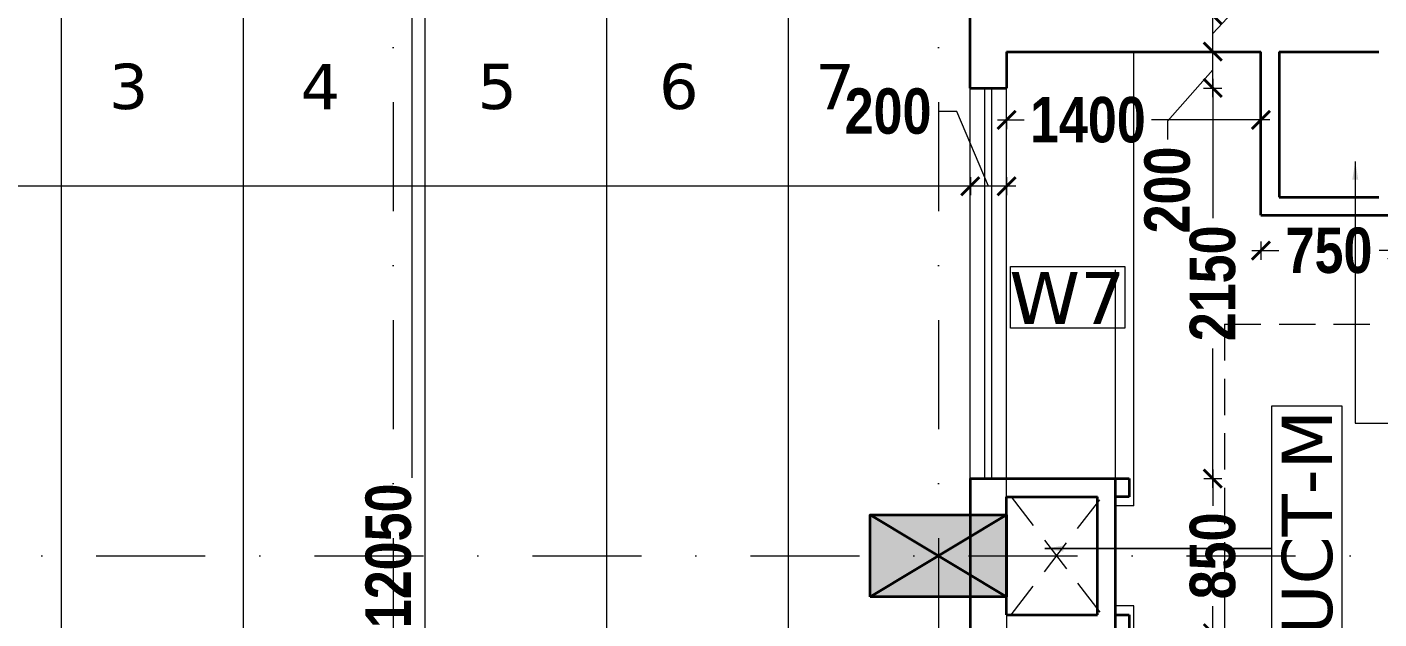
# Model space of a CAD drawing. Header units: millimetres. Extents: x -3092155 to 4513934, y -12317808 to 1850003.
# Drawn here: x -399350 to -391909, y -5551684 to -5548425 of the extents above; entities that cross this region are included whole.
import ezdxf

# ---------------------------------------------------------------- set-up
doc = ezdxf.new("R2010")
doc.units = ezdxf.units.MM
doc.header["$LTSCALE"] = 2
doc.header["$MEASUREMENT"] = 0
doc.header["$PDMODE"] = 34
doc.header["$PDSIZE"] = 500
doc.linetypes.add('DASHDOT', pattern=[1, 0.5, -0.25, 0, -0.25])
doc.linetypes.add('DASHED2', pattern=[0.375, 0.25, -0.125])
for name, color, linetype, lineweight, true_color in [('AEROW', 7, 'Continuous', 15, 0x0d0d0d), ('DOT', 7, 'DASHED2', 0, 0x89067c), ('duct text', 7, 'Continuous', 5, 0x30182a)]:
    doc.layers.add(name, color=color, linetype=linetype, lineweight=lineweight, true_color=true_color)
for name, color, linetype, lineweight in [('coloumn', 10, 'Continuous', 35), ('cornice', 12, 'Continuous', 25), ('D DIM', 250, 'Continuous', 9), ('DUCT', 37, 'Continuous', 35), ('glass', 5, 'Continuous', 15), ('GRID', 251, 'DASHDOT', 5), ('SILL', 74, 'Continuous', 9), ('Step', 251, 'Continuous', 9), ('TEXT', 7, 'Continuous', 13), ('W6', 162, 'Continuous', 5), ('WAll', 250, 'Continuous', 35)]:
    doc.layers.add(name, color=color, linetype=linetype, lineweight=lineweight)
doc.styles.add('door', font='arial.ttf', dxfattribs={"height": 70})
doc.styles.add('INNER DIM', font='ARIALNB.TTF', dxfattribs={"height": 250})
doc.styles.add('style2', font='verdana.ttf')
doc.dimstyles.new('DOOR', dxfattribs={"dimtxt": 100, "dimasz": 100, "dimexe": 25, "dimexo": 50, "dimgap": 25, "dimtad": 0, "dimtih": 1, "dimtoh": 1, "dimdec": 0, "dimzin": 3, "dimdsep": 46, "dimtxsty": 'door', "dimblk": 'OBLIQUE', "dimcen": 200, "dimclrd": 256, "dimclre": 256, "dimclrt": 256, "dimadec": 0, "dimazin": 0, "dimtfac": 1, "dimtdec": 0, "dimtofl": 0, "dimtmove": 2, "dimatfit": 3, "dimfxl": 300, "dimfxlon": 1, "dimfrac": 1, "dimtolj": 1, "dimtzin": 0, "dimlwd": -1, "dimlwe": -1, "dimarcsym": 0})
doc.dimstyles.new('external final', dxfattribs={"dimscale": 0, "dimtxt": 250, "dimasz": 100, "dimexe": 50, "dimexo": 50, "dimgap": 50, "dimtad": 0, "dimdec": 0, "dimzin": 0, "dimdsep": 46, "dimtxsty": 'INNER DIM', "dimblk": 'ARCHTICK', "dimcen": 100, "dimdle": 50, "dimclrd": 256, "dimclre": 256, "dimclrt": 256, "dimadec": 0, "dimazin": 0, "dimtfac": 1, "dimtdec": 0, "dimtix": 1, "dimtmove": 1, "dimatfit": 3, "dimfxl": 50, "dimfxlon": 1, "dimtolj": 1, "dimtzin": 0, "dimlwd": -1, "dimlwe": -1, "dimarcsym": 1})

# ---------------------------------------------------------------- blocks, each defined once
blk = doc.blocks.new('_ArchTick')
at = {"color": 0, "linetype": 'ByBlock', "const_width": 0.15}
blk.add_lwpolyline([(-0.5, -0.5), (0.5, 0.5)], dxfattribs=at)
blk = doc.blocks.new('*D249')
at = {"layer": 'D DIM', "ltscale": 100, "transparency": 16777216}
for p, q in [((-394232.7, -5548889.6), (-394332.7, -5548889.6)), ((-394058.5, -5549301.7), (-394232.7, -5548889.6)), ((-393908.5, -5549301.7), (-394208.5, -5549301.7)), ((-394158.5, -5549251.7), (-394158.5, -5549351.7)), ((-393958.5, -5549251.7), (-393958.5, -5549351.7))]:
    blk.add_line(p, q, dxfattribs=at)
at = {"layer": 'Defpoints', "color": 0, "lineweight": 50, "ltscale": 100, "transparency": 16777216}
for p in [(-394158.5, -5548761.2), (-393958.5, -5548761.2), (-394158.5, -5549301.7)]:
    blk.add_point(p, dxfattribs=at)
at = {"layer": 'D DIM', "ltscale": 100, "transparency": 16777216, "xscale": 100, "yscale": 100, "zscale": 100, "rotation": 180}
blk.add_blockref('_ArchTick', (-394158.5, -5549301.7), dxfattribs=at)
at = {"layer": 'D DIM', "ltscale": 100, "transparency": 16777216, "xscale": 100, "yscale": 100, "zscale": 100}
blk.add_blockref('_ArchTick', (-393958.5, -5549301.7), dxfattribs=at)
at = {"layer": 'D DIM', "ltscale": 100, "transparency": 16777216, "insert": (-394611.1, -5548889.6), "char_height": 250, "attachment_point": 5, "style": 'INNER DIM'}
blk.add_mtext('\\A1;200', dxfattribs=at)
blk = doc.blocks.new('*D250')
at = {"layer": 'D DIM', "ltscale": 100, "transparency": 16777216}
for p, q in [((-392823.9, -5548711.2), (-392823.9, -5549478.2)), ((-392873.9, -5548761.2), (-392773.9, -5548761.2)), ((-392823.9, -5550961.2), (-392823.9, -5550194.2)), ((-392873.9, -5550911.2), (-392773.9, -5550911.2))]:
    blk.add_line(p, q, dxfattribs=at)
at = {"layer": 'Defpoints', "color": 0, "lineweight": 50, "ltscale": 100, "transparency": 16777216}
for p in [(-393358.5, -5548761.2), (-393358.5, -5550911.2), (-392823.9, -5550911.2)]:
    blk.add_point(p, dxfattribs=at)
at = {"layer": 'D DIM', "ltscale": 100, "transparency": 16777216, "xscale": 100, "yscale": 100, "zscale": 100}
for p, rotation in [((-392823.9, -5548761.2), 90), ((-392823.9, -5550911.2), 270)]:
    blk.add_blockref('_ArchTick', p, dxfattribs=dict(at, rotation=rotation))
at = {"layer": 'D DIM', "ltscale": 100, "transparency": 16777216, "insert": (-392823.9, -5549836.2), "char_height": 250, "attachment_point": 5, "rotation": 90, "style": 'INNER DIM'}
blk.add_mtext('\\A1;2150', dxfattribs=at)
blk = doc.blocks.new('*D251')
at = {"layer": 'D DIM', "ltscale": 100, "transparency": 16777216}
for p, q in [((-392823.9, -5550861.2), (-392823.9, -5551060.2)), ((-392873.9, -5550911.2), (-392773.9, -5550911.2)), ((-392823.9, -5551811.2), (-392823.9, -5551612.2)), ((-392873.9, -5551761.2), (-392773.9, -5551761.2))]:
    blk.add_line(p, q, dxfattribs=at)
at = {"layer": 'Defpoints', "color": 0, "lineweight": 50, "ltscale": 100, "transparency": 16777216}
for p in [(-393358.5, -5550911.2), (-393358.5, -5551761.2), (-392823.9, -5551761.2)]:
    blk.add_point(p, dxfattribs=at)
at = {"layer": 'D DIM', "ltscale": 100, "transparency": 16777216, "xscale": 100, "yscale": 100, "zscale": 100}
for p, rotation in [((-392823.9, -5550911.2), 90), ((-392823.9, -5551761.2), 270)]:
    blk.add_blockref('_ArchTick', p, dxfattribs=dict(at, rotation=rotation))
at = {"layer": 'D DIM', "ltscale": 100, "transparency": 16777216, "insert": (-392823.9, -5551336.2), "char_height": 250, "attachment_point": 5, "rotation": 90, "style": 'INNER DIM'}
blk.add_mtext('\\A1;850', dxfattribs=at)
blk = doc.blocks.new('*D419')
at = {"layer": 'D DIM', "ltscale": 100, "transparency": 16777216}
for p, q in [((-397232.9, -5545261.2), (-397232.9, -5550906.3)), ((-397182.9, -5545311.2), (-397282.9, -5545311.2)), ((-397232.9, -5557411.2), (-397232.9, -5551766.1)), ((-397182.9, -5557361.2), (-397282.9, -5557361.2))]:
    blk.add_line(p, q, dxfattribs=at)
at = {"layer": 'Defpoints', "color": 0, "lineweight": 50, "ltscale": 100, "transparency": 16777216}
for p in [(-396658.1, -5545311.2), (-397232.9, -5557361.2), (-396658.1, -5557361.2)]:
    blk.add_point(p, dxfattribs=at)
at = {"layer": 'D DIM', "ltscale": 100, "transparency": 16777216, "xscale": 100, "yscale": 100, "zscale": 100}
for p, rotation in [((-397232.9, -5545311.2), 90), ((-397232.9, -5557361.2), 270)]:
    blk.add_blockref('_ArchTick', p, dxfattribs=dict(at, rotation=rotation))
at = {"layer": 'D DIM', "ltscale": 100, "transparency": 16777216, "insert": (-397360.5, -5551336.2), "char_height": 250, "attachment_point": 5, "rotation": 90, "style": 'INNER DIM'}
blk.add_mtext('\\A1;12050', dxfattribs=at)
blk = doc.blocks.new('*D431')
at = {"layer": 'D DIM', "ltscale": 100, "transparency": 16777216}
for p, q in [((-407128.1, -5549301.7), (-401048, -5549301.7)), ((-407078.1, -5549251.7), (-407078.1, -5549351.7)), ((-394108.1, -5549301.7), (-400188.2, -5549301.7)), ((-394158.1, -5549251.7), (-394158.1, -5549351.7))]:
    blk.add_line(p, q, dxfattribs=at)
at = {"layer": 'Defpoints', "color": 0, "lineweight": 50, "ltscale": 100, "transparency": 16777216}
for p in [(-407078.1, -5548761.2), (-394158.1, -5548761.2), (-407078.1, -5549301.7)]:
    blk.add_point(p, dxfattribs=at)
at = {"layer": 'D DIM', "ltscale": 100, "transparency": 16777216, "xscale": 100, "yscale": 100, "zscale": 100, "rotation": 180}
blk.add_blockref('_ArchTick', (-407078.1, -5549301.7), dxfattribs=at)
at = {"layer": 'D DIM', "ltscale": 100, "transparency": 16777216, "xscale": 100, "yscale": 100, "zscale": 100}
blk.add_blockref('_ArchTick', (-394158.1, -5549301.7), dxfattribs=at)
at = {"layer": 'D DIM', "ltscale": 100, "transparency": 16777216, "insert": (-400618.1, -5549301.7), "char_height": 250, "attachment_point": 5, "style": 'INNER DIM'}
blk.add_mtext('\\A1;12920', dxfattribs=at)
blk = doc.blocks.new('*D965')
at = {"layer": 'D DIM', "ltscale": 100, "transparency": 16777216}
for p, q in [((-392559.4, -5549606), (-392559.4, -5549706)), ((-391809.4, -5549606), (-391809.4, -5549706)), ((-392609.4, -5549656), (-392460.3, -5549656)), ((-391759.4, -5549656), (-391908.5, -5549656))]:
    blk.add_line(p, q, dxfattribs=at)
at = {"layer": 'Defpoints', "color": 0, "lineweight": 50, "ltscale": 100, "transparency": 16777216}
for p in [(-392559.4, -5549461.2), (-391809.4, -5549461.2), (-391809.4, -5549656)]:
    blk.add_point(p, dxfattribs=at)
at = {"layer": 'D DIM', "ltscale": 100, "transparency": 16777216, "xscale": 100, "yscale": 100, "zscale": 100, "rotation": 180}
blk.add_blockref('_ArchTick', (-392559.4, -5549656), dxfattribs=at)
at = {"layer": 'D DIM', "ltscale": 100, "transparency": 16777216, "xscale": 100, "yscale": 100, "zscale": 100}
blk.add_blockref('_ArchTick', (-391809.4, -5549656), dxfattribs=at)
at = {"layer": 'D DIM', "ltscale": 100, "transparency": 16777216, "insert": (-392184.4, -5549656), "char_height": 250, "attachment_point": 5, "style": 'INNER DIM'}
blk.add_mtext('\\A1;750', dxfattribs=at)
blk = doc.blocks.new('*D973')
at = {"layer": 'D DIM', "ltscale": 100, "transparency": 16777216}
for p, q in [((-392874.3, -5548561.2), (-392774.3, -5548561.2)), ((-392824.3, -5548811.2), (-392824.3, -5548511.2)), ((-392824.3, -5548661.2), (-393073.8, -5548944)), ((-392874.3, -5548761.2), (-392774.3, -5548761.2)), ((-393073.8, -5548944), (-393073.8, -5549044))]:
    blk.add_line(p, q, dxfattribs=at)
at = {"layer": 'Defpoints', "color": 0, "lineweight": 50, "ltscale": 100, "transparency": 16777216}
for p in [(-393958.9, -5548561.2), (-392824.3, -5548561.2), (-393959.3, -5548761.2)]:
    blk.add_point(p, dxfattribs=at)
at = {"layer": 'D DIM', "ltscale": 100, "transparency": 16777216, "xscale": 100, "yscale": 100, "zscale": 100}
for p, rotation in [((-392824.3, -5548561.2), 90), ((-392824.3, -5548761.2), 270)]:
    blk.add_blockref('_ArchTick', p, dxfattribs=dict(at, rotation=rotation))
at = {"layer": 'D DIM', "ltscale": 100, "transparency": 16777216, "insert": (-393073.8, -5549322.4), "char_height": 250, "attachment_point": 5, "rotation": 90, "style": 'INNER DIM'}
blk.add_mtext('\\A1;200', dxfattribs=at)
blk = doc.blocks.new('*D947')
at = {"layer": 'D DIM', "ltscale": 100, "transparency": 16777216}
for p, q in [((-392538.4, -5548153.5), (-392538.4, -5548053.5)), ((-392823.9, -5548461.2), (-392538.4, -5548153.5)), ((-392823.9, -5548611.2), (-392823.9, -5548311.2)), ((-392873.9, -5548361.2), (-392773.9, -5548361.2)), ((-392873.9, -5548561.2), (-392773.9, -5548561.2))]:
    blk.add_line(p, q, dxfattribs=at)
at = {"layer": 'Defpoints', "color": 0, "lineweight": 50, "ltscale": 100, "transparency": 16777216}
for p in [(-393958.5, -5548361.2), (-392823.9, -5548361.2), (-393992.9, -5548561.2)]:
    blk.add_point(p, dxfattribs=at)
at = {"layer": 'D DIM', "ltscale": 100, "transparency": 16777216, "xscale": 100, "yscale": 100, "zscale": 100}
for p, rotation in [((-392823.9, -5548361.2), 90), ((-392823.9, -5548561.2), 270)]:
    blk.add_blockref('_ArchTick', p, dxfattribs=dict(at, rotation=rotation))
at = {"layer": 'D DIM', "ltscale": 100, "transparency": 16777216, "insert": (-392538.4, -5547775.2), "char_height": 250, "attachment_point": 5, "rotation": 90, "style": 'INNER DIM'}
blk.add_mtext('\\A1;200', dxfattribs=at)
blk = doc.blocks.new('S.F')
at = {"layer": 'coloumn', "ltscale": 100}
blk.add_hatch(color=256, dxfattribs=at).paths.add_polyline_path([(91710.5, -5859756.2), (91710.5, -5859306.2), (90960.5, -5859306.2), (90960.5, -5859756.2)])
for p, q in [((90960.5, -5859756.2), (90960.5, -5859306.2)), ((90960.5, -5859306.2), (91710.5, -5859306.2)), ((91710.5, -5859306.2), (91710.5, -5859756.2)), ((91710.5, -5859756.2), (90960.5, -5859756.2))]:
    blk.add_line(p, q, dxfattribs=at)
blk.add_lwpolyline([(91710.5, -5859756.2), (90960.5, -5859306.2), (91710.5, -5859306.2), (90960.5, -5859756.2)], dxfattribs=at)
blk = doc.blocks.new('YJJYH')
at = {"layer": 'Step', "ltscale": 100}
for p, q in [((-25657.6, -5719325.5), (-25657.6, -5707275.5)), ((-24657.6, -5719325.5), (-24657.6, -5707275.5)), ((-23657.6, -5719325.5), (-23657.6, -5707275.5)), ((-22657.6, -5719325.5), (-22657.6, -5707275.5))]:
    blk.add_line(p, q, dxfattribs=at)
at = {"layer": 'Step', "ltscale": 15000}
blk.add_line((-21657.6, -5719300.5), (-21657.6, -5708276.3), dxfattribs=at)
blk = doc.blocks.new('*D1122')
at = {"layer": 'D DIM', "ltscale": 100, "transparency": 16777216}
for p, q in [((-394009.3, -5548937.1), (-393861.7, -5548937.1)), ((-393959.3, -5548937.1), (-393959.3, -5548987.1)), ((-392509.4, -5548937.1), (-393161.2, -5548937.1)), ((-392559.4, -5548937.1), (-392559.4, -5548987.1))]:
    blk.add_line(p, q, dxfattribs=at)
at = {"layer": 'Defpoints', "color": 0, "lineweight": 50, "ltscale": 100, "transparency": 16777216}
for p in [(-393959.3, -5548892), (-392559.4, -5548892), (-392559.4, -5548937.1)]:
    blk.add_point(p, dxfattribs=at)
at = {"layer": 'D DIM', "ltscale": 100, "transparency": 16777216, "xscale": 100, "yscale": 100, "zscale": 100, "rotation": 180}
blk.add_blockref('_ArchTick', (-393959.3, -5548937.1), dxfattribs=at)
at = {"layer": 'D DIM', "ltscale": 100, "transparency": 16777216, "xscale": 100, "yscale": 100, "zscale": 100}
blk.add_blockref('_ArchTick', (-392559.4, -5548937.1), dxfattribs=at)
at = {"layer": 'D DIM', "ltscale": 100, "transparency": 16777216, "insert": (-393511.5, -5548937.1), "char_height": 250, "attachment_point": 5, "style": 'INNER DIM'}
blk.add_mtext('\\A1;1400', dxfattribs=at)
blk = doc.blocks.new('_Oblique')
at = {"color": 0, "linetype": 'ByBlock', "lineweight": -2}
blk.add_line((-0.5, -0.5), (0.5, 0.5), dxfattribs=at)
blk = doc.blocks.new('ty')
at = {"layer": 'DUCT', "ltscale": 100}
for p, q in [((-393359.3, -5862856.2), (-393284.3, -5862856.2)), ((-393284.3, -5862856.2), (-393284.3, -5862956.2)), ((-393284.3, -5862956.2), (-393359.3, -5862956.2)), ((-393359.3, -5865106.2), (-393284.3, -5865106.2)), ((-393284.3, -5865106.2), (-393284.3, -5865206.2)), ((-393284.3, -5865206.2), (-393359.3, -5865206.2))]:
    blk.add_line(p, q, dxfattribs=at)
at = {"layer": 'SILL', "ltscale": 100}
for p, q in [((-393259.3, -5862806.6), (-393359.3, -5862806.6)), ((-393259.3, -5865256.2), (-393259.3, -5862806.6)), ((-393259.3, -5865256.2), (-393359.3, -5865256.2))]:
    blk.add_line(p, q, dxfattribs=at)
blk = doc.blocks.new('hyh')
at = {"layer": 'duct text', "ltscale": 0.1}
blk.add_lwpolyline([(-129244.8, -5596072.5), (-129244.8, -5594500), (-128858.7, -5594500), (-128858.7, -5596072.5)], close=True, dxfattribs=at)
at = {"layer": 'duct text', "ltscale": 0.1, "insert": (-129048.3, -5595287.9), "char_height": 276.639, "width": 1547.237, "attachment_point": 5, "rotation": 90, "style": 'style2'}
blk.add_mtext('\\pt3043;DUCT-M', dxfattribs=at)
at = {"layer": 'duct text', "ltscale": 0.1}
blk.add_leader([(-130492.6, -5595286.3), (-129244.8, -5595286.3), (-130492.6, -5595286.3)], dimstyle='DOOR', dxfattribs=at)

msp = doc.modelspace()

# ---------------------------------------------------------------- linework, layer by layer
at = {"layer": 'DOT', "ltscale": 400}
for p, q in [((-392759.3, -5550061.2), (-385259.3, -5550061.2)), ((-392759.3, -5550061.2), (-392759.3, -5563111.9)), ((-393933.9, -5551661.2), (-393433.9, -5551011.2)), ((-393933.9, -5551011.2), (-393433.9, -5551661.2))]:
    msp.add_line(p, q, dxfattribs=at)
at = {"layer": 'DUCT', "ltscale": 100}
for p, q in [((-394159.3, -5548761.2), (-394159.3, -5548361.2)), ((-393958.9, -5548561.2), (-392559.4, -5548561.2)), ((-392559.4, -5549461.2), (-392559.4, -5548561.2)), ((-392459.4, -5548561.2), (-391909.4, -5548561.2)), ((-392459.4, -5548561.2), (-391909.4, -5548561.2)), ((-392459.4, -5548561.2), (-392459.4, -5549361.2)), ((-394159.3, -5548761.2), (-393959.3, -5548761.2)), ((-394159.3, -5548761.2), (-393958.9, -5548761.2)), ((-392459.4, -5549361.2), (-391909.4, -5549361.2)), ((-392559.4, -5549461.2), (-391809.4, -5549461.2)), ((-394159.3, -5550911.2), (-393359.3, -5550911.2)), ((-394159.3, -5550911.2), (-394159.3, -5551761.2)), ((-393359.3, -5551761.2), (-393359.3, -5550911.2)), ((-393359.3, -5550911.2), (-393284.3, -5550911.2)), ((-393284.3, -5550911.2), (-393284.3, -5551011.2)), ((-393959.3, -5551661.2), (-393959.3, -5551011.2)), ((-393959.3, -5551011.2), (-393459.3, -5551011.2)), ((-393459.3, -5551661.2), (-393459.3, -5551011.2)), ((-393284.3, -5551011.2), (-393359.3, -5551011.2)), ((-393959.3, -5551661.2), (-393459.3, -5551661.2))]:
    msp.add_line(p, q, dxfattribs=at)
at = {"layer": 'glass', "ltscale": 100}
for p, q in [((-394079.3, -5550911.2), (-394079.3, -5548761.2)), ((-394039.3, -5550911.2), (-394039.3, -5548761.2))]:
    msp.add_line(p, q, dxfattribs=at)
at = {"layer": 'GRID', "color": 5, "ltscale": 600}
for p, q in [((-397334.4, -5499634.4), (-397334.4, -5584428.2)), ((-394333.9, -5499634.4), (-394333.9, -5584428.2))]:
    msp.add_line(p, q, dxfattribs=at)
at = {"layer": 'GRID', "color": 6, "ltscale": 600}
msp.add_line((-460173.8, -5551336.2), (-367334.4, -5551336.2), dxfattribs=at)
at = {"layer": 'SILL', "ltscale": 100}
for p, q in [((-393259.3, -5551061.2), (-393259.3, -5548561.2)), ((-394159.3, -5551111.2), (-394159.3, -5548761.2)), ((-394159.3, -5550811.2), (-394159.3, -5548761.2)), ((-393959.3, -5551111.2), (-393959.3, -5548761.2)), ((-393959.3, -5550911.2), (-393959.3, -5548761.2)), ((-393359.3, -5550911.2), (-393359.3, -5549761.2)), ((-393259.3, -5551061.2), (-393359.3, -5551061.2)), ((-394159.3, -5551561.2), (-394159.3, -5553911.2)), ((-393959.3, -5551561.2), (-393959.3, -5553911.2))]:
    msp.add_line(p, q, dxfattribs=at)
at = {"layer": 'W6', "ltscale": 100}
msp.add_lwpolyline([(-393936.7, -5549743.9), (-393307.4, -5549743.9), (-393307.4, -5550082.7), (-393936.7, -5550082.7)], close=True, dxfattribs=at)
at = {"layer": 'WAll', "ltscale": 100}
msp.add_line((-393958.9, -5548561.2), (-393958.9, -5548761.2), dxfattribs=at)

# ---------------------------------------------------------------- block references
at = {"layer": 'coloumn'}
msp.add_blockref('S.F', (-485670.2, 308195), dxfattribs=at)
at = {"layer": 'cornice', "color": 3, "lineweight": 50}
for name, p in [('hyh', (-263254.8, 43989.8)), ('ty', (0, 311195))]:
    msp.add_blockref(name, p, dxfattribs=at)
at = {"layer": 'D DIM'}
msp.add_blockref('YJJYH', (-373501.8, 161963.5), dxfattribs=at)

# ---------------------------------------------------------------- texts
at = {"layer": 'TEXT', "ltscale": 0.1, "char_height": 249.2, "attachment_point": 5, "style": 'style2'}
for s, insert in [('3', (-398791.1, -5548754.3)), ('4', (-397735.3, -5548754.3)), ('5', (-396762.4, -5548754.3)), ('6', (-395762.7, -5548754.3)), ('7', (-394902.4, -5548754.3))]:
    msp.add_mtext(s, dxfattribs=dict(at, insert=insert))
at = {"layer": 'W6', "style": 'style2'}
msp.add_text('W7', height=287, dxfattribs=at).set_placement((-393944.1, -5550060.4))

# ---------------------------------------------------------------- dimensions: what is measured, and where the dimension line sits
at = {"layer": 'D DIM', "ltscale": 100}
for base, p1, p2, picture, middle in [((-397232.9, -5557361.2), (-396658.1, -5545311.2), (-396658.1, -5557361.2), '*D419', (-397360.5, -5551336.2)), ((-392823.9, -5548361.2), (-393992.9, -5548561.2), (-393958.5, -5548361.2), '*D947', (-392538.4, -5548003.5)), ((-392824.3, -5548561.2), (-393959.3, -5548761.2), (-393958.9, -5548561.2), '*D973', (-393073.8, -5549094))]:
    dim = msp.add_linear_dim(base=base, p1=p1, p2=p2, angle=90, dimstyle='external final', override={"dimscale": 1}, dxfattribs=at)
    dim.commit()
    dim.dimension.update_dxf_attribs({"geometry": picture, "text_midpoint": middle, "dimtype": 160})
for base, p1, p2, angle, picture, middle in [((-392823.9, -5550911.2), (-393358.5, -5548761.2), (-393358.5, -5550911.2), 90, '*D250', (-392823.9, -5549836.2)), ((-407078.1, -5549301.7), (-394158.1, -5548761.2), (-407078.1, -5548761.2), 180, '*D431', (-400618.1, -5549301.7)), ((-392823.9, -5551761.2), (-393358.5, -5550911.2), (-393358.5, -5551761.2), 90, '*D251', (-392823.9, -5551336.2))]:
    dim = msp.add_linear_dim(base=base, p1=p1, p2=p2, angle=angle, dimstyle='external final', override={"dimscale": 1}, dxfattribs=at)
    dim.commit()
    dim.dimension.update_dxf_attribs({"geometry": picture, "text_midpoint": middle})
for base, p1, p2, picture, middle in [((-394158.5, -5549301.7), (-393958.5, -5548761.2), (-394158.5, -5548761.2), '*D249', (-394382.7, -5548889.6)), ((-392559.4, -5548937.1), (-393959.3, -5548892), (-392559.4, -5548892), '*D1122', (-393511.5, -5548937.1))]:
    dim = msp.add_linear_dim(base=base, p1=p1, p2=p2, dimstyle='external final', override={"dimscale": 1}, dxfattribs=at)
    dim.commit()
    dim.dimension.update_dxf_attribs({"geometry": picture, "text_midpoint": middle, "dimtype": 160})
dim = msp.add_linear_dim(base=(-391809.4, -5549656), p1=(-392559.4, -5549461.2), p2=(-391809.4, -5549461.2), dimstyle='external final', override={"dimscale": 1}, dxfattribs=at)
dim.commit()
dim.dimension.update_dxf_attribs({"geometry": '*D965', "text_midpoint": (-392184.4, -5549656)})

# ---------------------------------------------------------------- leaders
at = {"layer": 'AEROW', "lineweight": 30, "ltscale": 100}
msp.add_leader([(-392039.8, -5549165.4), (-392039.8, -5550605.5), (-391104.2, -5550605.5)], dimstyle='external final', override={"dimscale": 1, "dimfxl": 50}, dxfattribs=at)

doc.saveas('drawing.dxf')
